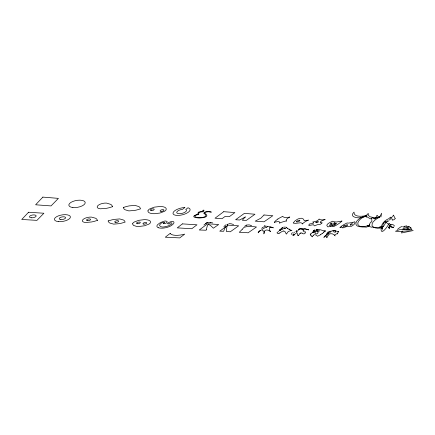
<?xml version="1.0" encoding="UTF-8"?>
<svg xmlns="http://www.w3.org/2000/svg" width="435" height="435" viewBox="0 0 435 435"><rect width="100%" height="100%" fill="white"/><g stroke="black" fill="none" stroke-linecap="round" stroke-linejoin="round"><path stroke-width="0.65" d="M286.312 227.287L286.736 227.799M296.73 230.778L296.463 232.192L298.834 229.577L300.259 229.017L301.531 229.076M408.291 227.13L408.084 226.532L406.295 226.048M286.306 227.38L285.708 228.326M305.511 231.692C305.658 234.019 303.434 234.519 301.982 233.1M381.201 227.701C380.06 236.809 387.444 226.923 388.591 224.221M369.81 224.59C369.951 225.895 366.504 225.025 367.95 226.026M381.288 227.211C381.832 223.03 385.214 220.077 388.95 218.587C391.174 216.325 391.266 216.641 392.261 219.947M338.207 231.855L337.669 233.416M338.185 231.937L338.354 231.36L338.305 231.637M310.193 234.079L311.438 233.35M376.193 216.837L376.623 215.765L377.362 215.347L378.635 217.565L379.472 217.712M227.244 225.553L226.624 228.315A22.343 10.652 85.8 0 0 226.336 231.415L230.289 231.79L238.674 225.825L228.125 225.129L219.762 231.181L223.699 231.257A24.529 19.765 -76.3 0 1 224.46 229.049L225.716 226.488M302.885 229.038L302.972 229.81L304.011 230.746M382.202 230.061L382.457 229.511M375.998 217.451L375.34 218.517L374.366 218.865M388.787 223.818L388.993 223.432M402.342 231.045L401.456 232.986L413.25 230.55L398.955 231.507L395.469 231.273L399.058 229.876A44.691 7.123 -4.1 0 1 400.26 229.566L406.236 228.832L411.967 229.653L409.117 226.325L408.519 226.309L408.557 227.124L407.818 227.326M286.834 233.562L287.736 232.143A6.259 4.932 39.3 0 1 290.303 230.844M286.638 233.938C285.974 235.101 285.713 231.072 284.082 231.105A2.626 2.164 -63.4 0 0 283.533 231.023M337.576 233.6L337.364 233.965M167.861 223.247L167.932 223.133A2.284 0.87 -13.6 0 1 168.231 222.834L169.721 222.089A4.714 1.789 -13.6 0 1 170.661 221.785C171.825 221.246 174.805 221.159 173.826 223.182A10.908 4.143 -13.4 0 1 173.347 223.922L171.51 225.471A8.477 3.214 -13.4 0 1 163.794 228.043L162.891 228.125A9.157 3.475 -13.4 0 1 158.982 227.896L158.394 227.722M380.908 216.989L381.642 213.215L379.989 216.505L379.113 217.244M392.674 216.429L393.256 215.504M298.649 235.281L299.688 233.764A4.41 4.328 -18.7 0 1 299.905 233.541L300.112 233.334M258.466 231.937L260.206 230.572M385.992 222.252L384.344 225.107L381.707 228.348M327.957 235.504C329.551 232.556 333.547 233.497 335.189 235.917M330.034 231.637L330.214 231.083L328.322 232.328M383.376 226.249C381.62 229.278 374.013 228.636 372.05 225.814C371.294 222.029 375.568 219.664 378.222 217.81M266.519 227.369L267.014 226.863M366.933 214.961L368.222 213.357L368.314 215.32L370.006 216.782L373.567 217.522L378.928 217.272L378.309 217.756M316.359 230.338L313.064 232.41M389.412 226.042L388.254 227.804A3.311 0.957 -19.2 0 1 389.194 227.929M223.856 226.858L224.596 226.015M313.401 230.86L314.951 229.93L314.538 230.207M324.363 236.461L326.217 235.101M203.939 224.993L207.277 222.53L210.583 222.361M383.893 223.128L384.04 222.97A3.812 2.284 -57.1 0 1 384.475 222.557M371.278 222.116C372.675 220.98 371.082 219.044 371.985 217.777L372.61 217.712L374.731 218.908L376.003 218.642M389.657 225.765C390.576 222.589 396.073 225.77 393.898 226.412M316.446 230.24C318.844 228.31 321.971 230.702 324.586 230.974M281.396 228.587L282.614 227.461L279.64 229.914M327.267 233.377L326.631 234.122L327.158 233.785M295.827 231.621L296.181 231.257M296.289 231.148L296.665 230.767M224.846 225.76L226.167 224.629M323.548 232.448L323.852 232.143M323.39 232.6L322.259 233.644M294.538 234.454L296.73 232.747A1.017 0.604 -61.5 0 1 296.942 232.79L297.067 232.899A2.061 1.202 -67 0 1 297.181 233.062L297.562 234.204M261.642 228.359L262.713 227.445M260.032 230.844L258.134 232.681M324.004 232.002L324.608 231.491M244.66 226.287C245.916 224.536 249.886 224.781 250.332 225.216M327.528 233.464L327.827 233.198M260.364 230.539L262.104 229.718L263.18 231.224M397.362 229.419L400.347 227.179L402.364 226.352M280.363 229.615L279.694 229.963M324.662 236.651L324.863 236.499A4.606 0.625 -41.7 0 1 325.081 236.314L325.298 236.172M324.597 236.705L323.874 237.238M341.453 226.238L341.165 226.456A16.231 5.019 -18.7 0 0 339.904 227.576A5.274 1.642 -18.3 0 1 340.725 227.374L342.28 227.206L342.818 227.592A5.247 1.637 -18.3 0 1 342.764 227.967A7.754 2.393 -18.4 0 1 346.51 226.678L349.974 226.265A10.522 3.235 -18.4 0 1 351.328 226.341A11.631 3.649 -18.5 0 0 353.59 224.841L354.046 224.433A8.33 2.605 -18.5 0 0 354.465 223.987L355.047 222.524A13.039 4.089 -18.4 0 0 354.715 221.758A8.722 2.762 -18.8 0 1 352.834 222.426M313.358 235.226L313.456 235.145A2.876 2.295 -70.7 0 1 314.967 234.688L316.25 235.15L317.523 236.254L320.867 234.59M280.412 230.262L281.923 229.229M280.298 230.343L279.732 230.751M293.745 235.161L293.032 235.487L292.717 235.123A3.083 1.348 10 0 1 292.728 234.998L292.782 234.846A5.432 2.387 26.5 0 1 293.31 234.519M328.762 233.405L332.046 230.751L334.977 230.572M328.392 233.666L325.951 235.264M262.381 229.185L265.062 227.674A5.552 4.97 70.2 0 1 266.41 227.489M205.532 223.481L207.277 222.53M293.168 234.416L293.668 234.139M204.412 212.748C205.853 212.079 207.479 211.714 209.066 211.769C210.263 212.362 212.764 212.546 210.458 211.546C208.675 211.16 203.346 211.562 203.797 213.427A8.466 3.257 -15 0 0 203.999 213.552C210.73 216.891 197.914 219.088 195.614 216.951C191.748 214.384 200.247 215.771 198.779 213.106A7.308 2.817 -14.8 0 1 198.741 212.623L201.226 211.85M279.743 233.035L282.136 231.387L283.533 231.007M262.99 227.239L266.35 226.108M314.467 230.251L313.434 230.849M278.569 231.518L278.275 231.692M277.998 231.855L276.975 232.855L277.938 233.579A3.899 2.561 -65.5 0 0 278.503 233.628M385.595 221.806L387.628 220.752M410.836 228.141L411.07 227.864L410.591 227.581M402.935 229.044C401.918 230.365 414.865 227.913 406.779 229.8M300.514 233.062L300.677 232.991A1.174 1.033 -30.2 0 1 301.015 232.915L301.727 233.002A3.692 3.377 -46.1 0 1 301.988 233.095M267.204 226.755L267.824 226.57A4.491 1.522 19.6 0 1 270.771 227.075L273.354 227.815L270.777 227.021M282.489 228.93L284.936 228.457M403.038 228.995L404.311 228.576M393.523 215.238L395.132 218.392M246.705 225.074L246.411 225.183M335.091 231.632C336.88 230.126 330.872 230.289 333.694 231.915M202.9 211.231L202.781 211.258A4.921 1.909 -14.7 0 1 201.829 211.415M352.834 222.426L348.277 223.122A9.521 3.018 -18.8 0 1 347.092 222.943A17.221 5.318 -18.7 0 0 341.437 226.238M365.656 215.738C351.703 220.164 352.845 230.294 368.162 225.618C371.871 224.525 366.417 228.016 364.921 227.026C363.029 227.037 361.05 226.929 359.332 226.064C355.596 223.998 359.283 219.67 361.675 218.18C364.209 216.206 366.901 215.597 361.762 216.233C358.946 216.423 353.443 216.141 354.008 212.117C348.489 217.304 358.587 218.658 362.165 217.353C363.796 216.967 365.601 216.712 366.966 215.684C363.698 215.053 365.427 215.722 366.863 217.168A7.074 3.687 -18.6 0 1 366.678 214.988M303.412 228.679L305.142 228.772L308.714 229.859L304.951 228.984L302.678 229.495L301.836 229.163M390.075 226.216L391.554 227.239M380.679 227.086L377.961 227.717L374.872 227.761M404.648 226.184L403.12 227.037L407.546 227.336M283.446 227.2L285.306 227.059M196.604 214.602L196.908 214.547M290.265 230.746L291.961 230.577L289.645 229.604M201.824 211.421L201.53 211.459M201.329 211.84C203.205 212.579 205.38 209.278 202.96 210.263M201.432 211.47L198.719 212.041L197.892 213.123A15.769 6.074 -15.1 0 0 197.93 213.319L198.066 213.911M330.562 226.309L332.699 226.309A7.939 2.512 -18 0 1 333.629 226.602A20.853 6.786 -18.1 0 0 342.013 220.953A13.382 4.355 -18.6 0 1 339.898 221.48L336.298 221.997L333.476 221.649A13.953 4.535 -18.7 0 1 332.574 221.203A15.426 4.905 -18.4 0 0 331.269 221.817C329.795 222.655 324.999 224.558 327.512 226.619A15.535 4.986 -18.5 0 0 328.088 226.901A5.731 1.816 -18.1 0 1 330.573 226.292M391.745 227.315L391.837 227.309A1.691 0.62 19.1 0 1 393.457 227.554M228.81 223.628L231.137 223.791L233.628 224.547M386.03 222.231L386.095 222.247A5.236 0.571 85.1 0 0 386.003 222.356M390.298 226.309L390.195 226.717A8.749 8.515 1.6 0 0 389.803 227.304L389.146 228.484A2.86 0.832 -19.2 0 0 389.249 227.951M301.819 228.342L302.82 228.364M270.815 227.081L269.374 227.695L269.553 229.745A12.153 6.623 45.8 0 0 270.478 231.73C268.846 229.789 264.915 228.935 264.11 232.051A10.663 10.288 -18.4 0 0 263.659 233.845M370.5 218.908L367.075 216.837M410.004 227.456L410.352 227.521M210.219 222.296L212.737 222.937M407.524 228.582L408.432 228.799M368.396 226.184L371.544 227.19M250.631 225.314L251.653 225.662M393.425 227.603L393.544 227.684A0.68 0.283 18.6 0 1 393.322 227.608L393.207 227.554M390.064 226.276L390.081 226.287A0.723 0.364 -33.6 0 0 390.195 226.309M392.935 227.423L390.418 225.906M288.889 229.223L287.312 228.299M391.234 225.096L389.118 223.492M389.956 225.586L386.215 222.35M204.461 213.03L204.575 213.117A7.721 2.969 -15 0 0 204.754 213.232C214.939 219.659 183.831 218.827 197.055 214.52A2.191 0.843 -14.5 0 0 197.963 214.314M312.069 236.765L310.47 234.895M297.931 235.531L297.948 235.569A1.12 0.761 -65.3 0 0 298.029 235.699L298.524 235.465A2.806 1.305 -58.4 0 0 298.617 235.259M382.577 228.69L382.93 225.004A3.469 2.006 -56.5 0 1 383.795 223.057M297.643 234.547L297.823 235.248A4.16 2.866 -63.7 0 0 297.942 235.465M326.772 237.613L326.457 236.259L325.935 235.868A1.495 0.723 -61.4 0 0 325.837 235.879M167.845 223.253A4.926 1.87 -13.7 0 0 167.834 223.829L169.345 223.927A9.652 3.643 -13.9 0 1 169.71 223.481L170.776 222.725L171.635 222.894A4.47 1.691 -13.5 0 1 171.896 223.204L171.945 223.508A3.398 1.289 -13.5 0 1 171.722 223.981L169.161 225.509A9.331 3.556 -13.4 0 1 167.094 226.238C164.821 226.733 161.483 227.973 159.743 225.792A9.287 3.529 -13.5 0 1 159.645 224.928L161.01 223.307A3.42 1.3 -13.4 0 1 161.923 222.872L162.685 222.617A4.491 1.707 -13.4 0 1 163.642 222.383L164.783 222.339L163.935 223.117A9.923 3.817 -13.1 0 1 163.207 223.541L164.751 223.639A5.617 2.153 -13.4 0 0 165.73 223.285L166.366 222.976A2.246 0.859 -13.4 0 0 166.719 222.736L167.176 221.921A4.769 1.822 -13.3 0 0 167.073 221.551C165.349 220.143 162.831 221.752 161.053 222.361A10.853 4.111 -13.5 0 0 159.721 223.057L157.655 224.623A8.482 3.214 -13.4 0 0 158.378 227.728M350.697 225.08A5.514 1.729 -18.6 0 0 351.42 224.77L352.584 224.063L352.105 223.672A5.563 1.735 -18.5 0 0 351.589 223.617A3.942 1.229 -18.7 0 0 350.849 224.052L350.305 224.536A1.762 0.549 -18.7 0 0 350.246 224.672L350.3 224.857A3.627 1.131 -18.7 0 0 350.702 225.08M274.3 222.318A17.83 6.128 -17.3 0 1 277.856 219.028M274.273 222.323A9.994 3.426 -16.8 0 1 275.524 222.008C276.752 221.866 279.585 220.757 279.781 222.709A10.108 3.491 -16.7 0 1 279.64 223.215A6.471 2.213 -17.1 0 1 280.657 222.53L285.153 221.17A8.27 2.822 -17 0 1 286.621 221.062A8.564 2.953 -17.4 0 1 286.132 220.3L286.676 219.186L288.28 217.902A10.505 3.61 -17.4 0 1 289.802 217.011A10.788 3.801 -17.4 0 1 288.209 217.342L285.066 217.582L283.18 216.891A10.821 3.801 -17.5 0 1 282.804 216.369A16.655 5.731 -17.3 0 0 277.851 219.028M308.295 220.11A11.821 3.915 -17.8 0 0 302.309 224.047A10.554 3.534 -17.3 0 0 302.287 223.519L300.933 222.736L296.05 223.28A8.319 2.833 -17.5 0 1 295.169 223.34L293.435 223.133A2.702 0.919 -17.4 0 1 293.223 222.899L295.044 220.86A14.431 4.85 -17.7 0 1 295.985 220.24C298.535 218.158 303.065 216.815 304.277 220.61A2.61 0.881 -17.7 0 0 304.756 220.692L306.773 220.474A8.221 2.795 -17.8 0 0 308.312 220.121M279.727 232.953A5.709 3.85 -71 0 1 278.753 233.437M280.145 229.984A10.233 1.99 -42.8 0 1 279.091 230.729M281.994 229.294A5.209 3.529 -12.7 0 1 282.549 229.006M284.854 228.31A2.354 0.31 3.9 0 1 284.495 228.315M285.431 228.223A3.273 0.783 11.4 0 1 284.99 228.272M286.355 227.179A12.452 0.598 -69.6 0 1 286.371 227.2M287.524 228.315A2.697 0.631 28.7 0 1 286.959 227.864M289.797 229.403A9.227 2.354 25.2 0 1 289.117 229.06M258.238 232.796A5.66 2.871 67.8 0 1 258.526 232.024M265.138 225.308A12.223 0.843 -34.7 0 1 264.349 225.836M263.779 230.713A12.86 8.776 -68.4 0 1 264.398 233.448M260.01 230.713A8.232 4.127 -58.7 0 1 260.353 230.409M267.112 226.891A6.862 1.892 10.1 0 1 267.318 226.787M301.705 229.011A8.265 2.305 -12.6 0 1 301.988 229.114M291.233 234.481A19.145 9.548 -24.6 0 1 292.374 232.54M293.701 233.095A6.84 1.811 -38 0 1 294.462 232.094M304.924 232.111A7.835 2.594 26.8 0 1 302.988 230.844M300.128 233.356A2.126 1.947 -32 0 1 300.525 233.084M294.582 234.514A15.209 12.686 -76.2 0 1 294.294 234.786M294.326 234.856A5.72 4.339 -68 0 1 293.799 235.297M316.495 230.354A15.285 4.649 2.7 0 1 316.593 230.262M325.597 230.974A7.917 7.645 5.1 0 1 324.613 230.849M324.597 231.257A5.981 2.784 -83.7 0 1 325.592 231.067M314.538 231.197A1.18 0.566 -42.7 0 1 313.591 232.551A1.18 0.566 -42.7 0 1 312.662 232.301A1.18 0.566 -42.7 0 1 313.863 231.012M312.199 236.857A6.112 5.03 -76 0 1 313.407 235.302M311.063 235.226A5.66 1.136 39.3 0 1 310.443 234.253M313.227 232.132A7.351 1.425 -39.4 0 1 311.678 233.068M323.939 231.811A12.218 3.458 -61.9 0 1 324.097 231.67M322.112 233.524A13.784 10.032 18.2 0 1 320.698 234.421M324.037 237.39A6.019 3.736 64.6 0 1 324.45 236.569M335.173 231.67A2.605 1.126 3.3 0 1 334.852 231.768M335.728 232.013A4.747 1.577 -1.3 0 1 334.537 232.323M328.452 233.149A1.718 0.544 -18.7 0 1 328.126 233.149M328.844 232.986A1.735 0.598 -44.1 0 1 328.675 233.133M326.935 237.684A11.147 10.119 -69.7 0 1 328.072 235.591M325.32 236.047A2.74 1.202 -55.9 0 1 325.641 235.868M336.733 233.66A8.488 5.845 -0.9 0 1 334.477 235.172M334.928 230.719A9.244 4.616 10.7 0 1 338.115 231.773M337.587 233.416A9.135 5.329 -19.8 0 1 337.495 233.595M327.185 232.883A2.235 0.696 -59.2 0 1 328.523 231.991M326.995 234.188A4.54 0.538 -45 0 1 326.538 234.557M227.19 224.721A5.611 4.459 -75.7 0 1 228.011 224.145A5.72 2.681 86.1 0 0 227.315 225.379M381.712 226.401A7.134 0.734 -12.3 0 1 379.554 227.01M375.095 227.391A7.101 2.74 -6.3 0 1 371.93 226.999M369.598 224.656A7.069 3.529 -24.3 0 1 370.886 222.073M376.291 218.027A7.047 1.713 -32.4 0 1 379.701 216.744M379.429 217.337A7.063 0.604 -17.2 0 1 377.754 217.995M374.274 218.49A7.063 2.224 -5.4 0 1 373.85 218.533M371.941 218.62A7.063 2.224 -5.4 0 1 370.892 218.593M389.341 225.988A6.65 5.97 -38.4 0 1 389.591 225.705M395.214 218.435A3.012 2.953 -2.4 0 1 392.256 220.001M393.311 215.156A4.856 0.881 -81.5 0 1 393.506 215.309M392.278 216.799A4.491 0.674 -49.4 0 1 392.093 217.065M391.038 217.701A4.334 1.109 -45 0 1 390.238 218.544M390.472 219.137A5.182 2.224 -40.3 0 1 388.988 220.153M388.613 220.991A10.674 3.942 -39.2 0 1 387.177 221.665M384.594 222.084A8.869 6.008 -62.5 0 1 385.562 221.497M382.599 228.603A1.512 1.049 -41.9 0 0 382.218 228.451A2.028 1.403 -41.4 0 0 381.734 228.462M386.073 222.209A4.562 0.408 62.6 0 1 386.117 222.203A5.089 0.402 59.8 0 1 386.139 222.22M393.137 227.619A4.551 2.3 16.7 0 1 392.859 227.478M407.073 227.108A5.639 0.778 7.3 0 1 406.801 227.108M405.833 225.944A4.323 2.566 -20.8 0 1 406.355 225.961M404.653 226.309A3.268 1.479 -15 0 1 405.485 226.184M410.335 227.548A4.002 2.338 -14.5 0 1 410.569 227.603M202.879 210.29A5.807 2.246 -14.5 0 1 203.085 211.138M198.028 214.08A1.093 0.419 -14.5 0 1 198.045 214.194M314.924 232.714L315.212 233.475L316.104 233.84A1.724 1 -14.4 0 0 317.289 233.677C320.1 232.241 315.076 229.783 314.924 232.714M329.648 225.216L329.648 225.259A1.3 0.413 -18.2 0 0 330.785 225.341L330.894 225.308A1.017 0.326 -18.2 0 0 331.851 224.716L331.845 224.677A1.294 0.413 -18.2 0 0 330.709 224.59L330.595 224.623A1.017 0.326 -18.2 0 0 329.643 225.216M308.828 225.129L309.443 225.422L313.472 224.688L314.315 225.868L317.61 224.634L320.318 224.329L321.742 223.307A8.368 2.746 -17.8 0 0 322.096 222.861L322.156 222.763A6.046 1.99 -18.1 0 1 321.449 222.829L320.198 222.66L320.492 221.801A4.899 1.604 -18.1 0 1 321.237 221.192A4.497 1.474 -18.1 0 1 322.243 220.605L325.162 219.496A8.673 2.887 -18.3 0 1 321.563 219.887L320.133 219.621A10.375 3.453 -18.3 0 1 319.121 218.995A9.135 3.056 -17.8 0 1 318.871 219.452L317.131 220.888L313.831 221.845A9.336 3.132 -18 0 1 312.76 222.002A16.013 5.291 -17.4 0 1 313.189 222.263C314.706 223.541 311.525 223.715 310.726 223.786A15.959 5.361 -18 0 1 309.785 223.856A11.19 3.67 -18 0 0 309.328 224.329L308.828 225.129M333.678 223.242L335.042 222.829L333.683 223.215M132.583 223.867L133.409 225.39L136.231 226.292A12.158 4.72 -12.7 0 0 139.167 226.461L144.474 225.792L148.786 224.183A6.237 2.403 -12.7 0 0 150.26 222.97C151.608 221.045 148.585 219.952 147.106 219.854A12.077 4.638 -12.5 0 0 144.154 219.659L138.738 220.327L134.344 221.975A6.286 2.431 -12.5 0 0 132.887 223.209L132.583 223.867M147.954 210.855C147.759 212.704 150.14 213.221 151.527 213.487A12.441 4.992 -13.2 0 0 154.49 213.705L159.895 213.058L164.338 211.388A6.384 2.545 -13.2 0 0 165.893 210.11C167.361 208.186 164.435 206.848 162.859 206.739A12.354 4.91 -13 0 0 159.879 206.5L154.365 207.142L149.836 208.849A6.433 2.572 -13 0 0 148.297 210.154L147.954 210.855M296.561 221.703L296.692 221.937A1.082 0.37 -17.5 0 0 297.04 221.98L298.627 221.535A2.713 0.919 -17.5 0 0 299.574 220.98L299.905 220.295A1.087 0.37 -17.5 0 0 299.503 220.219L297.91 220.665A2.708 0.919 -17.5 0 0 296.958 221.225L296.561 221.703M316.234 229.626L317.659 229.501L316.245 229.615M206.266 229.729L206.174 230.24L199.268 229.995L207.577 223.775L218.664 224.509L213.384 228.201L210.676 225.629L208.267 224.177L207.201 226.276L206.266 229.729M343.346 226.189L344.819 226.124A2.289 0.718 -18.5 0 0 344.998 226.303L346.342 226.015A2.496 0.783 -18.5 0 0 347.087 225.629L347.184 225.564A1.87 0.587 -18.5 0 0 347.641 224.868A2.034 0.636 -18.5 0 0 347.342 224.737L345.928 225.085A2.893 0.903 -18.5 0 0 345.526 225.325A3.975 1.24 -18.4 0 0 345.167 225.341L343.786 225.776A1.707 0.533 -18.5 0 0 343.498 225.999L343.346 226.189M242.164 229.414L239.283 232.312A106.107 72.754 62.6 0 1 248.075 232.817L256.492 226.999A107.494 72.558 62.4 0 0 247.684 226.423L244.209 227.249L243.491 227.891A23.648 19.336 -76.8 0 0 242.605 228.892L242.164 229.414M245.302 216.978L242.257 220.202L246.188 220.491L254.975 214.237L244.388 213.367L235.618 219.718L239.614 220.007L245.302 216.978M28.579 212.236L21.75 219.474L36.942 220.355L43.891 213.242L28.579 212.236M42.864 197.104L35.616 204.787L51.042 205.918L58.41 198.376L42.864 197.104M264.012 214.982L260.853 218.185L255.209 221.154L264.029 221.801L272.837 215.706L264.012 214.982M298.486 229.354L301.02 228.467L298.486 229.354M184.853 207.517L182.673 209.262A5.024 1.968 -14 0 0 176.73 212.563A5.024 1.968 -14 0 0 183.075 213.079A5.024 1.968 -14 0 0 185.767 209.512L187.953 207.772A8.803 3.447 -14 0 1 184.554 214.156A8.803 3.447 -14 0 1 172.978 213.193A8.803 3.447 -14 0 1 184.853 207.517M170.215 233.367L165.278 237.211L179.742 237.896L184.712 234.122A12.865 4.736 -14 0 1 170.215 233.367M182.401 223.878L177.262 227.875L191.802 228.734L196.973 224.808L182.401 223.878M223.748 211.676L215.026 218.207L222.002 218.718L225.254 216.315L229.392 216.63L234.889 212.59L223.748 211.676M316.087 222.16L316.006 222.214A1.077 0.353 -17.9 0 0 315.859 222.638L316.256 222.704A1.577 0.522 -17.9 0 0 317.708 222.361L318.224 222.078A1.077 0.353 -17.9 0 0 318.371 221.66L317.974 221.589A1.571 0.517 -17.9 0 0 316.517 221.937L316.087 222.16M332.585 224.928L332.454 224.993A1.376 0.44 -18.2 0 0 331.856 225.586L332.112 225.77A1.854 0.593 -18.3 0 0 333.688 225.58L334.428 225.281A1.376 0.44 -18.3 0 0 335.026 224.694L334.776 224.509A1.854 0.593 -18.2 0 0 333.194 224.694L332.585 224.928M112.589 206.674L108.908 207.789A17.226 7.226 -11.1 0 1 106.265 208.343L100.431 208.795A6.411 2.653 -11 0 1 97.967 205.521A6.411 2.653 -11 0 1 106.586 203.101L110.631 204.341A16.97 6.949 -10.8 0 1 111.746 205.195L112.589 206.674M123.888 207.277L123.268 207.5L124.035 208.941A16.481 6.764 -12.4 0 0 125.079 209.757L128.863 210.91L134.415 210.464A16.584 6.835 -12.2 0 0 136.96 209.926L140.538 208.843L139.858 207.424A16.34 6.585 -11.9 0 0 138.868 206.598L135.144 205.418L129.51 205.853A16.236 6.52 -12.1 0 0 126.911 206.397L123.888 207.277M97.516 220.36L93.938 221.448A16.829 6.797 -10.7 0 1 91.361 221.991L85.635 222.481A6.264 2.496 -10.7 0 1 83.069 219.452A6.264 2.496 -10.7 0 1 91.453 217.098L95.493 218.207A16.59 6.541 -10.5 0 1 96.624 218.995L97.516 220.36M108.679 220.801L108.081 221.013L108.902 222.35A16.1 6.384 -11.9 0 0 109.968 223.106L113.742 224.134L119.201 223.655A16.204 6.443 -11.7 0 0 121.691 223.122L125.166 222.073L124.437 220.752A15.975 6.21 -11.5 0 0 123.426 219.996L119.696 218.93L114.16 219.403A15.872 6.155 -11.7 0 0 111.621 219.941L108.679 220.801M58.453 221.6A8.113 3.268 -9.7 0 0 70.416 216.994A8.113 3.268 -9.7 0 0 58.333 215.891A8.113 3.268 -9.7 0 0 58.453 221.6M60.862 219.561A3.246 1.305 -9.7 0 0 65.631 217.712A3.246 1.305 -9.7 0 0 60.78 217.282A3.246 1.305 -9.7 0 0 60.862 219.561M87.473 220.692A2.088 0.832 -10.7 0 0 90.583 219.49A2.088 0.832 -10.7 0 0 87.527 219.224A2.088 0.832 -10.7 0 0 87.473 220.692M31.287 217.777A3.377 1.37 -8.6 0 0 36.159 215.869A3.377 1.37 -8.6 0 0 31.005 215.417A3.377 1.37 -8.6 0 0 31.287 217.777M72.857 207.517A8.303 3.48 -10 0 0 85.222 202.732A8.303 3.48 -10 0 0 72.993 201.394A8.303 3.48 -10 0 0 72.857 207.517M115.802 222.415A2.012 0.788 -11.7 0 0 118.673 221.159A2.012 0.788 -11.7 0 0 115.628 221.056A2.012 0.788 -11.7 0 0 115.802 222.415M143.936 224.128A1.936 0.745 -12.7 0 0 146.758 222.916A1.936 0.745 -12.7 0 0 143.887 222.818A1.936 0.745 -12.7 0 0 143.936 224.128M137.471 223.737A1.952 0.756 -12.5 0 0 140.304 222.513A1.952 0.756 -12.5 0 0 137.395 222.415A1.952 0.756 -12.5 0 0 137.471 223.737M161.053 211.394A1.979 0.788 -13.3 0 0 163.962 210.132A1.979 0.788 -13.3 0 0 161.075 209.996A1.979 0.788 -13.3 0 0 161.053 211.394M151.266 210.649A2.001 0.805 -12.9 0 0 154.197 209.371A2.001 0.805 -12.9 0 0 151.25 209.23A2.001 0.805 -12.9 0 0 151.266 210.649M331.008 223.797A0.881 0.283 -18.2 0 0 332.242 223.16A0.881 0.283 -18.2 0 0 330.948 223.302A0.881 0.283 -18.2 0 0 331.008 223.797M335.135 224.15A0.93 0.299 -18.3 0 0 336.462 223.487A0.93 0.299 -18.3 0 0 335.129 223.612A0.93 0.299 -18.3 0 0 335.135 224.15M317.854 231.202A0.968 0.56 4 0 0 319.344 230.827A0.968 0.56 4 0 0 317.941 230.229A0.968 0.56 4 0 0 317.854 231.202"/></g></svg>
